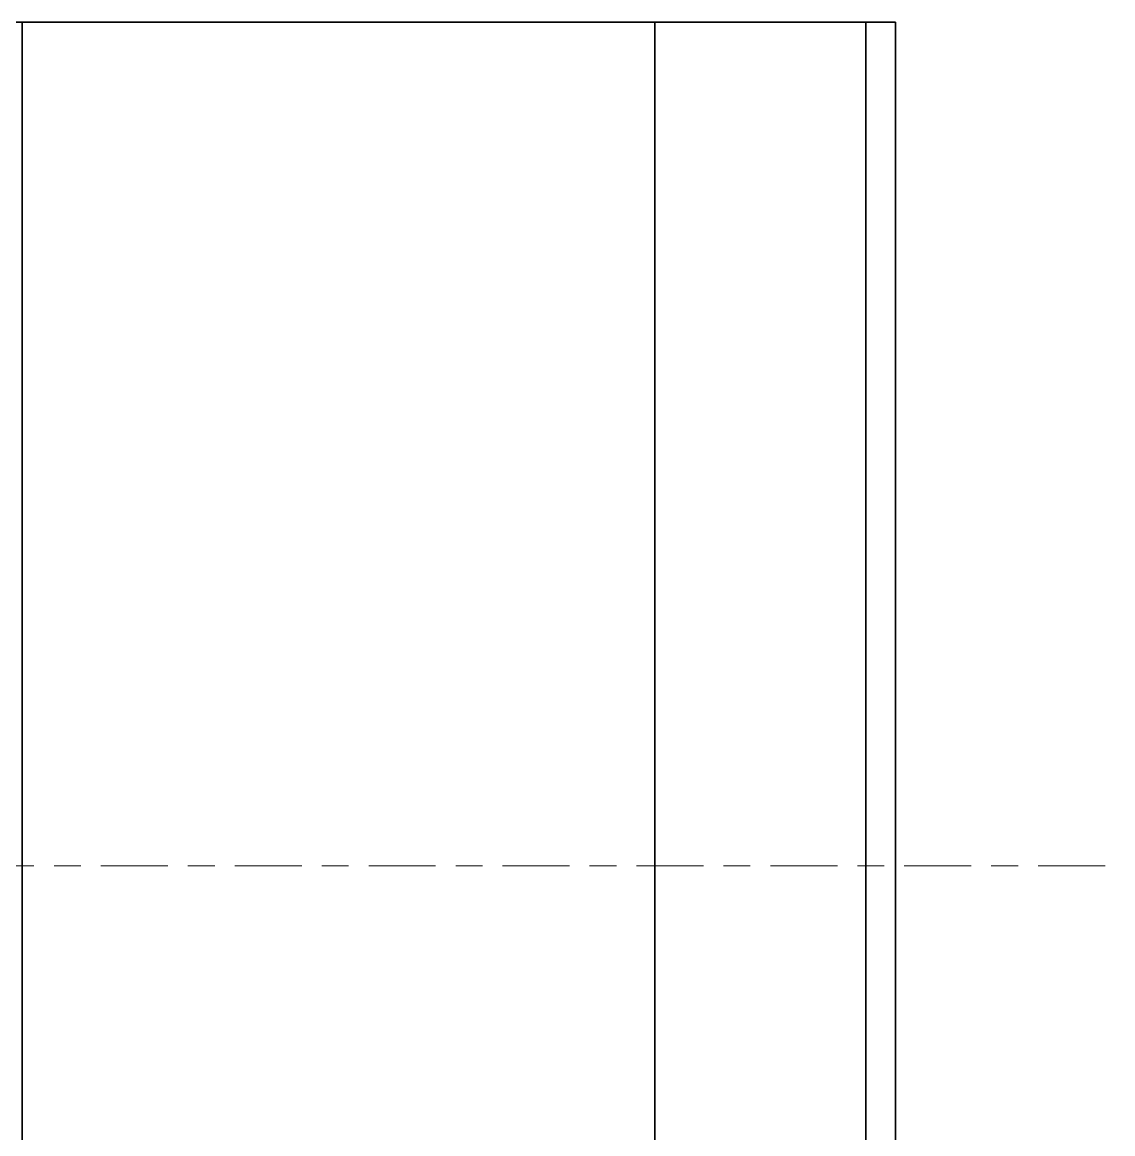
# Model space of a CAD drawing. Header units: millimetres. Extents: x -1379 to 1385823, y -4884429 to 548763.
# Drawn here: x 621832.8 to 622091.4, y -2295909.5 to -2295646 of the extents above; entities that cross this region are included whole.
import ezdxf

# ---------------------------------------------------------------- set-up
doc = ezdxf.new("R2010")
doc.units = ezdxf.units.MM
doc.linetypes.add('Centre', pattern=[31.75, 6.35, -4.7625, 15.875, -4.7625])
doc.layers.add('A-FLOR-LEVL', color=7, linetype='Continuous', lineweight=9)
doc.layers.add('A-GLAZ-CURT', color=7, linetype='Continuous', lineweight=35)

# ---------------------------------------------------------------- blocks, each defined once
blk = doc.blocks.new('DPA_Curved type B 1 - Curved Type B-5847192-IV01 - ELEVATION 4')
at = {"layer": 'A-GLAZ-CURT', "color": 7}
for p, q in [((2313909.73, 109825), (2315497.73, 109825)), ((2315497.73, 109825), (2315447.73, 109825)), ((2315497.73, 109825), (2315497.73, 106775)), ((2315497.73, 106775), (2315497.73, 109825))]:
    blk.add_line(p, q, dxfattribs=at)
blk = doc.blocks.new('DPA_Curved type A 1 - Curved Type A-5848720-IV01 - ELEVATION 4')
at = {"layer": 'A-GLAZ-CURT', "color": 7}
for p, q in [((2315647.73, 109825), (2315497.73, 109825)), ((2315497.73, 109825), (2315647.73, 109825)), ((2315497.73, 106775), (2315497.73, 109825)), ((2315497.73, 109825), (2315497.73, 106775)), ((2315647.73, 109825), (2315697.73, 109825)), ((2315697.73, 109825), (2315647.73, 109825)), ((2315647.73, 109825), (2315647.73, 106775)), ((2315647.73, 109825), (2315647.73, 106775)), ((2315697.73, 109825), (2315697.73, 109825))]:
    blk.add_line(p, q, dxfattribs=at)
blk = doc.blocks.new('DPA_Curved type C_Left 1 - Curved Type C_Left-5848721-IV01 - ELEVATION 4')
at = {"layer": 'A-GLAZ-CURT', "color": 7}
for p, q in [((2315497.73, 109825), (2315647.73, 109825)), ((2315647.73, 109825), (2315497.73, 109825)), ((2315497.73, 106775), (2315497.73, 109825)), ((2315497.73, 109825), (2315497.73, 106775)), ((2315647.73, 109825), (2315697.73, 109825)), ((2315697.73, 109825), (2315647.73, 109825)), ((2315697.73, 109825), (2315697.73, 109825)), ((2315697.73, 109825), (2315697.73, 109825))]:
    blk.add_line(p, q, dxfattribs=at)
blk = doc.blocks.new('DPA_Curved type B 1 - Curved Type B-5848722-IV01 - ELEVATION 4')
at = {"layer": 'A-GLAZ-CURT', "color": 7}
for p, q in [((2315497.73, 109825), (2315647.73, 109825)), ((2315647.73, 109825), (2315497.73, 109825)), ((2315497.73, 106775), (2315497.73, 109825)), ((2315497.73, 109825), (2315497.73, 106775)), ((2315647.73, 109825), (2315697.73, 109825)), ((2315697.73, 109825), (2315647.73, 109825)), ((2315697.73, 109825), (2315697.73, 109825)), ((2315697.73, 109825), (2315697.73, 109825))]:
    blk.add_line(p, q, dxfattribs=at)
blk = doc.blocks.new('DPA_Curved type A 1 - Curved Type A-V202-IV01 - ELEVATION 4')
at = {"layer": 'A-GLAZ-CURT', "color": 7}
for p, q in [((2315647.73, 109825), (2315497.73, 109825)), ((2315497.73, 109825), (2315647.73, 109825)), ((2315497.73, 106775), (2315497.73, 109825)), ((2315497.73, 109825), (2315497.73, 106775)), ((2315647.73, 109825), (2315697.73, 109825)), ((2315697.73, 109825), (2315647.73, 109825)), ((2315697.73, 109825), (2315697.73, 109825))]:
    blk.add_line(p, q, dxfattribs=at)
blk = doc.blocks.new('DPA_Curved type A 1 - Curved Type A-5848723-IV01 - ELEVATION 4')
at = {"layer": 'A-GLAZ-CURT', "color": 7}
for p, q in [((2315647.73, 109825), (2315497.73, 109825)), ((2315497.73, 109825), (2315647.73, 109825)), ((2315497.73, 106775), (2315497.73, 109825)), ((2315497.73, 109825), (2315497.73, 106775)), ((2315647.73, 109825), (2315697.73, 109825)), ((2315697.73, 109825), (2315647.73, 109825)), ((2315697.73, 109825), (2315697.73, 109825))]:
    blk.add_line(p, q, dxfattribs=at)
blk = doc.blocks.new('DPA_Curved type B 1 - Curved Type B-5848724-IV01 - ELEVATION 4')
at = {"layer": 'A-GLAZ-CURT', "color": 7}
for p, q in [((2315497.73, 109825), (2315647.73, 109825)), ((2315647.73, 109825), (2315497.73, 109825)), ((2315497.73, 106775), (2315497.73, 109825)), ((2315497.73, 109825), (2315497.73, 106775)), ((2315647.73, 109825), (2315697.73, 109825)), ((2315697.73, 109825), (2315647.73, 109825)), ((2315647.73, 109825), (2315647.73, 106775)), ((2315647.73, 109825), (2315647.73, 106775)), ((2315647.73, 109825), (2315647.73, 106775)), ((2315647.73, 109825), (2315647.73, 106775)), ((2315697.73, 109825), (2315654.5, 109825)), ((2315654.5, 109825), (2315697.73, 109825)), ((2315654.57, 109825), (2315704.78, 109825)), ((2315704.78, 109825), (2315654.57, 109825)), ((2315697.73, 109825), (2315697.73, 106775)), ((2315704.78, 109825), (2315704.78, 106775))]:
    blk.add_line(p, q, dxfattribs=at)

msp = doc.modelspace()

# ---------------------------------------------------------------- linework, layer by layer
at = {"layer": 'A-FLOR-LEVL', "color": 7, "linetype": 'Centre'}
msp.add_line((601234.56, -2295845.96), (631213.66, -2295845.96), dxfattribs=at)

# ---------------------------------------------------------------- block references
at = {"layer": 'A-GLAZ-CURT', "color": 7}
for name in ['DPA_Curved type B 1 - Curved Type B-5847192-IV01 - ELEVATION 4', 'DPA_Curved type A 1 - Curved Type A-5848720-IV01 - ELEVATION 4', 'DPA_Curved type C_Left 1 - Curved Type C_Left-5848721-IV01 - ELEVATION 4', 'DPA_Curved type B 1 - Curved Type B-5848722-IV01 - ELEVATION 4', 'DPA_Curved type A 1 - Curved Type A-V202-IV01 - ELEVATION 4', 'DPA_Curved type C_Left 1 - Curved Type C_Left-5848721-IV01 - ELEVATION 4', 'DPA_Curved type B 1 - Curved Type B-5848722-IV01 - ELEVATION 4', 'DPA_Curved type A 1 - Curved Type A-V202-IV01 - ELEVATION 4', 'DPA_Curved type C_Left 1 - Curved Type C_Left-5848721-IV01 - ELEVATION 4', 'DPA_Curved type A 1 - Curved Type A-5848723-IV01 - ELEVATION 4', 'DPA_Curved type B 1 - Curved Type B-5848724-IV01 - ELEVATION 4', 'DPA_Curved type B 1 - Curved Type B-5848722-IV01 - ELEVATION 4']:
    msp.add_blockref(name, (-1693664.95, -2405470.96), dxfattribs=at)

doc.saveas('drawing.dxf')
